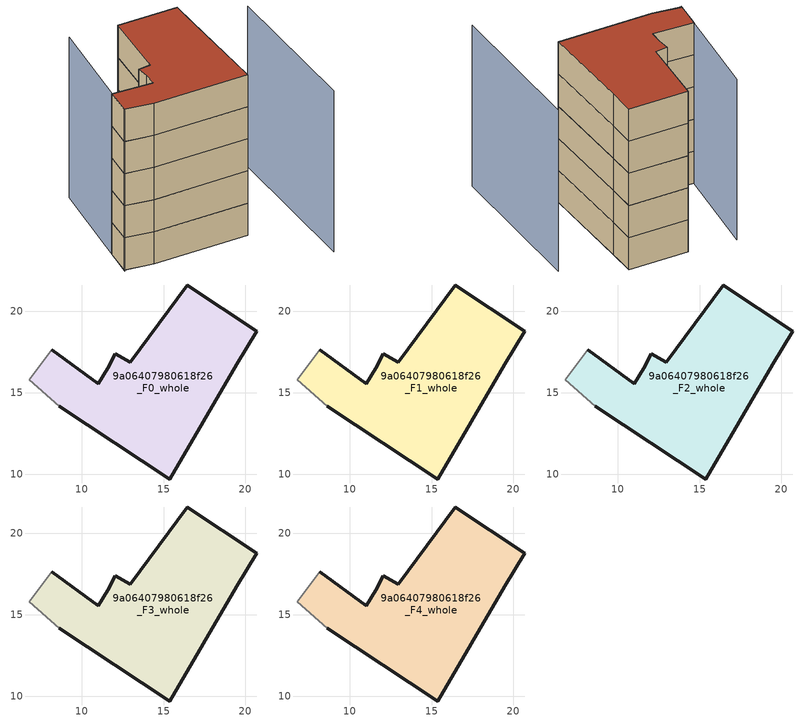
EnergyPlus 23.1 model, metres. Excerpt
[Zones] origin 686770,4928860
9a06407980618f26_F0_whole
 floor ground (EU_floor_Construction): 15.39,9.71 19.48,16.72 20.7,18.76 16.44,21.59 12.97,16.88 12.03,17.39 11.59,16.5 11,15.53 8.16,17.63 6.78,15.79 8.6,14.17 z0
 wall outside (EU_wall_Construction): 8.16,17.63 11,15.53 11.59,16.5 12.03,17.39 12.97,16.88 16.44,21.59 20.7,18.76 19.48,16.72 15.39,9.71 8.6,14.17 z0:3
 wall adiabatic (EU_wall_Construction): 8.6,14.17 6.78,15.79 8.16,17.63 z0:3
9a06407980618f26_F1_whole
 floor to 9a06407980618f26_F0_whole (EU_floor_Construction): 15.39,9.71 19.48,16.72 20.7,18.76 16.44,21.59 12.97,16.88 12.03,17.39 11.59,16.5 11,15.53 8.16,17.63 6.78,15.79 8.6,14.17 z3
 wall outside (EU_wall_Construction): 8.16,17.63 11,15.53 11.59,16.5 12.03,17.39 12.97,16.88 16.44,21.59 20.7,18.76 19.48,16.72 15.39,9.71 8.6,14.17 z3:6
 wall adiabatic (EU_wall_Construction): 8.6,14.17 6.78,15.79 8.16,17.63 z3:6
9a06407980618f26_F2_whole
 floor to 9a06407980618f26_F1_whole (EU_floor_Construction): 15.39,9.71 19.48,16.72 20.7,18.76 16.44,21.59 12.97,16.88 12.03,17.39 11.59,16.5 11,15.53 8.16,17.63 6.78,15.79 8.6,14.17 z6
 wall outside (EU_wall_Construction): 8.16,17.63 11,15.53 11.59,16.5 12.03,17.39 12.97,16.88 16.44,21.59 20.7,18.76 19.48,16.72 15.39,9.71 8.6,14.17 z6:9
 wall adiabatic (EU_wall_Construction): 8.6,14.17 6.78,15.79 8.16,17.63 z6:9
9a06407980618f26_F3_whole
 floor to 9a06407980618f26_F2_whole (EU_floor_Construction): 15.39,9.71 19.48,16.72 20.7,18.76 16.44,21.59 12.97,16.88 12.03,17.39 11.59,16.5 11,15.53 8.16,17.63 6.78,15.79 8.6,14.17 z9
 wall outside (EU_wall_Construction): 8.16,17.63 11,15.53 11.59,16.5 12.03,17.39 12.97,16.88 16.44,21.59 20.7,18.76 19.48,16.72 15.39,9.71 8.6,14.17 z9:12
 wall adiabatic (EU_wall_Construction): 8.6,14.17 6.78,15.79 8.16,17.63 z9:12
9a06407980618f26_F4_whole
 floor to 9a06407980618f26_F3_whole (EU_floor_Construction): 15.39,9.71 19.48,16.72 20.7,18.76 16.44,21.59 12.97,16.88 12.03,17.39 11.59,16.5 11,15.53 8.16,17.63 6.78,15.79 8.6,14.17 z12
 wall outside (EU_wall_Construction): 8.16,17.63 11,15.53 11.59,16.5 12.03,17.39 12.97,16.88 16.44,21.59 20.7,18.76 19.48,16.72 15.39,9.71 8.6,14.17 z12:15
 wall adiabatic (EU_wall_Construction): 8.6,14.17 6.78,15.79 8.16,17.63 z12:15
 roof outside (EU_roof_Construction): 20.7,18.76 19.48,16.72 15.39,9.71 8.6,14.17 6.78,15.79 8.16,17.63 11,15.53 11.59,16.5 12.03,17.39 12.97,16.88 16.44,21.59 z15
shading: 16.62,2.9 23.42,14.1 / 13.24,24.08 6.69,15.68 z0:15
[Building]
EU S2 Campaign: North Axis=0; Terrain=City; Solar Distribution=FullExterior
[Site:Location]
Bologna: Latitude=44.5; Longitude=11.25; Time Zone=1; Elevation=37
[SizingPeriod:WeatherFileDays]
AnnualSizingPeriod: Begin Month=1; Begin Day of Month=1; End Month=12; End Day of Month=31; Day of Week for Start Day=Monday; Use Weather File Daylight Saving Period=No; Use Weather File Rain and Snow Indicators=No
[MATERIAL]
EU_InternalMass_Material: Roughness=MediumRough; Thickness=0.1; Conductivity=1; Density=1800; Specific Heat=900; Thermal Absorptance=0.9; Solar Absorptance=0.7; Visible Absorptance=0.7
[MATERIAL:NOMASS] Roughness=MediumRough; Thermal Absorptance=0.9; Solar Absorptance=0.7; Visible Absorptance=0.7
Name | Thermal Resistance
EU_wall_NoMass | 0.905828
EU_roof_NoMass | 0.37593
EU_floor_NoMass | 0.67114
[CONSTRUCTION]
EU_wall_Construction: EU_wall_NoMass
EU_roof_Construction: EU_roof_NoMass
EU_floor_Construction: EU_floor_NoMass
EU_InternalMass_Construction: EU_InternalMass_Material
[ZONE] Type=1; Multiplier=1; Ceiling Height=autocalculate; Volume=215.655; Floor Area=autocalculate; Part of Total Floor Area=Yes
9a06407980618f26_F0_whole; 9a06407980618f26_F1_whole; 9a06407980618f26_F2_whole; 9a06407980618f26_F3_whole; 9a06407980618f26_F4_whole
[INTERNALMASS] Construction=EU_InternalMass_Construction; Surface Area=71.885
Name | Zone or ZoneList
9a06407980618f26_F0_whole_EU_InternalMass | 9a06407980618f26_F0_whole
9a06407980618f26_F1_whole_EU_InternalMass | 9a06407980618f26_F1_whole
9a06407980618f26_F2_whole_EU_InternalMass | 9a06407980618f26_F2_whole
9a06407980618f26_F3_whole_EU_InternalMass | 9a06407980618f26_F3_whole
9a06407980618f26_F4_whole_EU_InternalMass | 9a06407980618f26_F4_whole
[OTHEREQUIPMENT] Fuel Type=Electricity; Design Level Calculation Method=Watts/Area; Power per Zone Floor Area=1; Fraction Latent=0; Fraction Radiant=0; Fraction Lost=0; Carbon Dioxide Generation Rate=0; EndUse Subcategory=EU_Step8_InternalGains
Name | Zone or ZoneList or Space or SpaceList | Schedule
EU_Step8_InternalGain_9a06407980618f26_F0_whole_f000 | 9a06407980618f26_F0_whole | EU_Step8_GainSchedule_9a06407980618f26_F0_whole_f000
EU_Step8_InternalGain_9a06407980618f26_F1_whole_f000 | 9a06407980618f26_F1_whole | EU_Step8_GainSchedule_9a06407980618f26_F1_whole_f000
EU_Step8_InternalGain_9a06407980618f26_F2_whole_f000 | 9a06407980618f26_F2_whole | EU_Step8_GainSchedule_9a06407980618f26_F2_whole_f000
EU_Step8_InternalGain_9a06407980618f26_F3_whole_f000 | 9a06407980618f26_F3_whole | EU_Step8_GainSchedule_9a06407980618f26_F3_whole_f000
EU_Step8_InternalGain_9a06407980618f26_F4_whole_f000 | 9a06407980618f26_F4_whole | EU_Step8_GainSchedule_9a06407980618f26_F4_whole_f000
[ZONEVENTILATION:DESIGNFLOWRATE] Schedule=EU_AlwaysOn; Design Flow Rate Calculation Method=AirChanges/Hour; Air Changes per Hour=0.73129; Ventilation Type=Natural; Fan Pressure Rise=0; Fan Total Efficiency=1; Constant Term Coefficient=1; Temperature Term Coefficient=0; Velocity Term Coefficient=0; Velocity Squared Term Coefficient=0; Minimum Indoor Temperature=-100; Maximum Indoor Temperature=100; Delta Temperature=-100; Minimum Outdoor Temperature=-100; Maximum Outdoor Temperature=100; Maximum Wind Speed=40
Name | Zone or ZoneList or Space or SpaceList
EU_ConstantAir_9a06407980618f26_F0_whole | 9a06407980618f26_F0_whole
EU_ConstantAir_9a06407980618f26_F1_whole | 9a06407980618f26_F1_whole
EU_ConstantAir_9a06407980618f26_F2_whole | 9a06407980618f26_F2_whole
EU_ConstantAir_9a06407980618f26_F3_whole | 9a06407980618f26_F3_whole
EU_ConstantAir_9a06407980618f26_F4_whole | 9a06407980618f26_F4_whole
[HVACTEMPLATE:THERMOSTAT] Constant Heating Setpoint=20; Constant Cooling Setpoint=50
EU_HeatOnly_9a06407980618f26_F0_whole; EU_HeatOnly_9a06407980618f26_F1_whole; EU_HeatOnly_9a06407980618f26_F2_whole; EU_HeatOnly_9a06407980618f26_F3_whole; EU_HeatOnly_9a06407980618f26_F4_whole
[HVACTEMPLATE:ZONE:IDEALLOADSAIRSYSTEM] System Availability Schedule=EU_AlwaysOn; Maximum Heating Supply Air Temperature=50; Minimum Cooling Supply Air Temperature=13; Maximum Heating Supply Air Humidity Ratio=0.0156; Minimum Cooling Supply Air Humidity Ratio=0.0077; Heating Limit=NoLimit; Cooling Limit=NoLimit; Heating Availability Schedule=EU_AlwaysOn; Cooling Availability Schedule=EU_CoolingOff; Dehumidification Control Type=ConstantSensibleHeatRatio; Cooling Sensible Heat Ratio=0.7; Dehumidification Setpoint=60; Humidification Control Type=None; Humidification Setpoint=30; Outdoor Air Method=None; Outdoor Air Flow Rate per Person=0.00944; Outdoor Air Flow Rate per Zone Floor Area=0; Outdoor Air Flow Rate per Zone=0; Demand Controlled Ventilation Type=None; Outdoor Air Economizer Type=NoEconomizer; Heat Recovery Type=None; Sensible Heat Recovery Effectiveness=0.7; Latent Heat Recovery Effectiveness=0.65
Name | Template Thermostat
9a06407980618f26_F0_whole | EU_HeatOnly_9a06407980618f26_F0_whole
9a06407980618f26_F1_whole | EU_HeatOnly_9a06407980618f26_F1_whole
9a06407980618f26_F2_whole | EU_HeatOnly_9a06407980618f26_F2_whole
9a06407980618f26_F3_whole | EU_HeatOnly_9a06407980618f26_F3_whole
9a06407980618f26_F4_whole | EU_HeatOnly_9a06407980618f26_F4_whole
[SIZING:ZONE] Zone Cooling Design Supply Air Temperature Input Method=SupplyAirTemperature; Zone Cooling Design Supply Air Temperature=13; Zone Heating Design Supply Air Temperature Input Method=SupplyAirTemperature; Zone Heating Design Supply Air Temperature=50; Zone Cooling Design Supply Air Humidity Ratio=0.008; Zone Heating Design Supply Air Humidity Ratio=0.008; Cooling Design Air Flow Method=DesignDay; Cooling Design Air Flow Rate=0; Cooling Minimum Air Flow per Zone Floor Area=0.000762; Cooling Minimum Air Flow=0; Cooling Minimum Air Flow Fraction=0.2; Heating Design Air Flow Method=DesignDay; Heating Design Air Flow Rate=0; Heating Maximum Air Flow per Zone Floor Area=0.002032; Heating Maximum Air Flow=0.141576; Heating Maximum Air Flow Fraction=0.3; Account for Dedicated Outdoor Air System=No; Dedicated Outdoor Air System Control Strategy=NeutralSupplyAir; Dedicated Outdoor Air Low Setpoint Temperature for Design=autosize; Dedicated Outdoor Air High Setpoint Temperature for Design=autosize; Zone Load Sizing Method=Sensible Load Only No Latent Load; Zone Latent Cooling Design Supply Air Humidity Ratio Input Method=HumidityRatioDifference; Zone Cooling Design Supply Air Humidity Ratio Difference=0.005; Zone Latent Heating Design Supply Air Humidity Ratio Input Method=HumidityRatioDifference; Zone Humidification Design Supply Air Humidity Ratio Difference=0.005
9a06407980618f26_F0_whole; 9a06407980618f26_F1_whole; 9a06407980618f26_F2_whole; 9a06407980618f26_F3_whole; 9a06407980618f26_F4_whole
[SCHEDULE:CONSTANT]
Name | Hourly Value
EU_AlwaysOn | 1
EU_CoolingOff | 0
[SCHEDULE:FILE] Column Number=1; Rows to Skip at Top=0; Number of Hours of Data=8760; Column Separator=Comma; Interpolate to Timestep=No; Minutes per Item=60; Adjust Schedule for Daylight Savings=Yes
Name | File
EU_Step8_GainSchedule_9a06407980618f26_F0_whole_f000 | ../../schedules/9a06407980618f26/9a06407980618f26_F0_whole_f000_gain.csv
EU_Step8_GainSchedule_9a06407980618f26_F1_whole_f000 | ../../schedules/9a06407980618f26/9a06407980618f26_F1_whole_f000_gain.csv
EU_Step8_GainSchedule_9a06407980618f26_F2_whole_f000 | ../../schedules/9a06407980618f26/9a06407980618f26_F2_whole_f000_gain.csv
EU_Step8_GainSchedule_9a06407980618f26_F3_whole_f000 | ../../schedules/9a06407980618f26/9a06407980618f26_F3_whole_f000_gain.csv
EU_Step8_GainSchedule_9a06407980618f26_F4_whole_f000 | ../../schedules/9a06407980618f26/9a06407980618f26_F4_whole_f000_gain.csv
